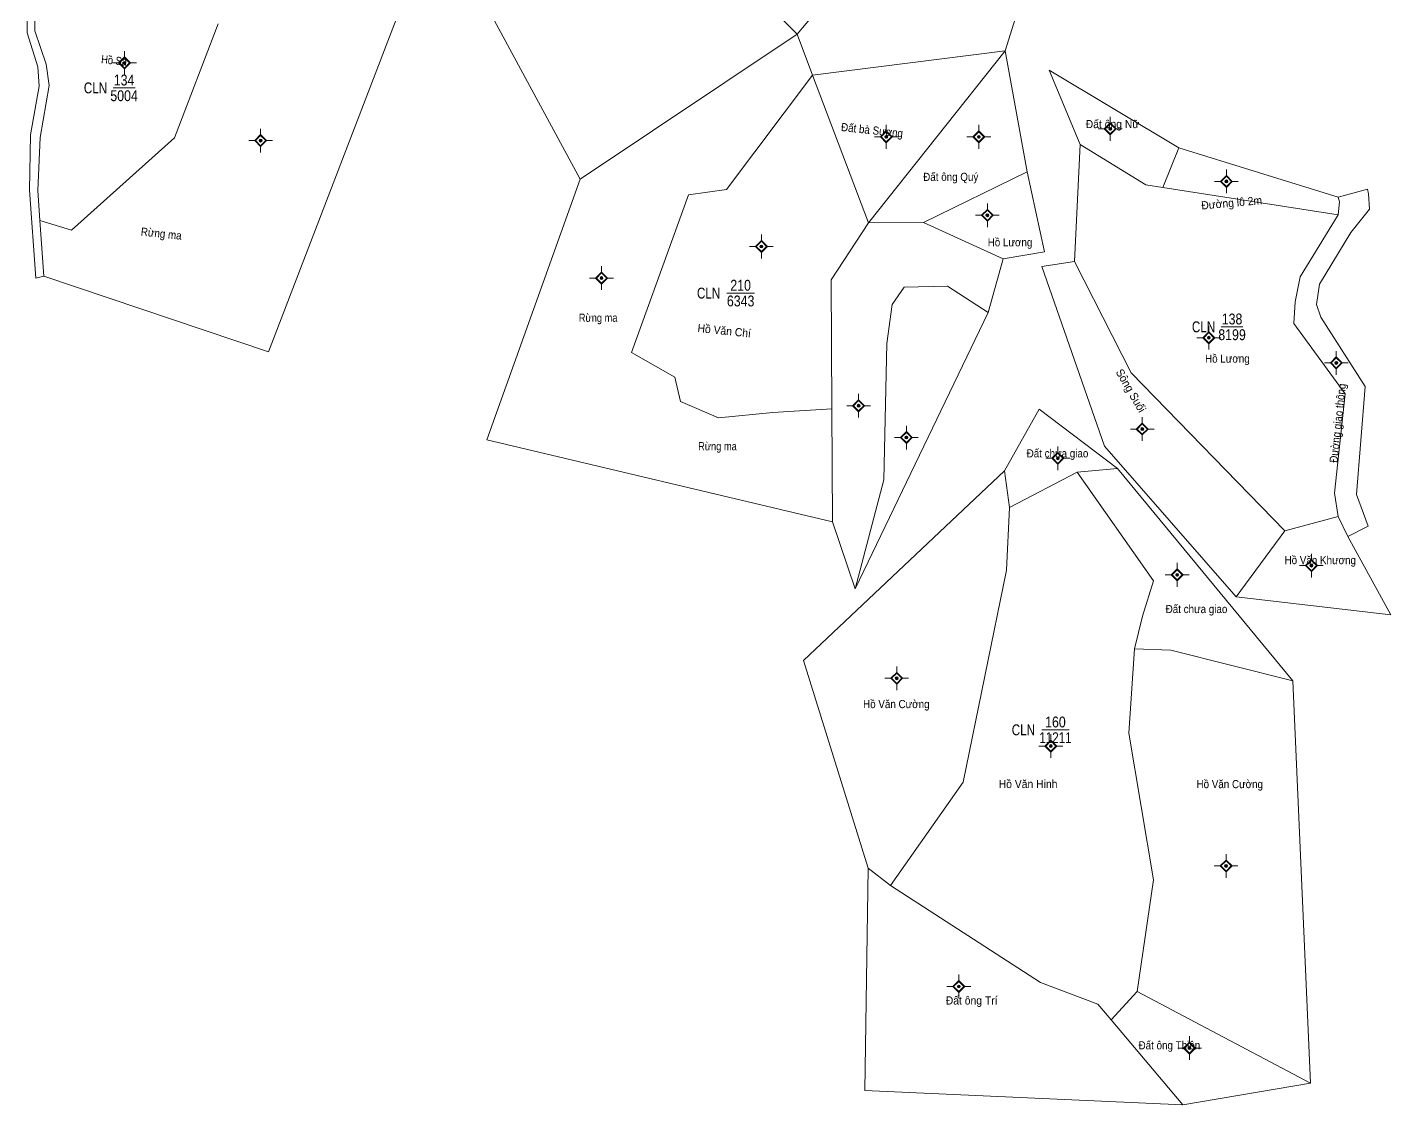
# Model space of a CAD drawing. Header units: metres. Extents: x 533011 to 534111, y 1848012 to 1848826.
# Drawn here: x 533152 to 533653, y 1848012 to 1848409 of the extents above; entities that cross this region are included whole.
import ezdxf
from ezdxf.enums import TextEntityAlignment as Align

# ---------------------------------------------------------------- set-up
doc = ezdxf.new("R2010")
doc.units = ezdxf.units.M
doc.header["$LTSCALE"] = 1.2
for name, color, linetype, lineweight in [('11', 7, 'Continuous', 13), ('6', 7, 'Continuous', 13), ('7', 7, 'Continuous', 13)]:
    doc.layers.add(name, color=color, linetype=linetype, lineweight=lineweight)
for name, color, linetype in [('2', 7, 'Continuous'), ('3', 7, 'Continuous'), ('4', 7, 'Continuous'), ('5', 7, 'Continuous')]:
    doc.layers.add(name, color=color, linetype=linetype)

msp = doc.modelspace()

# ---------------------------------------------------------------- hatches: boundary and pattern name
at = {"layer": '11'}
for points in [[(533188.084, 1848395.58, 1), (533187.034, 1848395.58, 1)], [(533188.009, 1848395.58, 1), (533187.109, 1848395.58, 1)], [(533550.654, 1848371.34, 1), (533549.604, 1848371.34, 1)], [(533550.579, 1848371.34, 1), (533549.679, 1848371.34, 1)], [(533238.144, 1848367, 1), (533237.094, 1848367, 1)], [(533238.069, 1848367, 1), (533237.169, 1848367, 1)], [(533468.274, 1848368.4, 1), (533467.224, 1848368.4, 1)], [(533468.199, 1848368.4, 1), (533467.299, 1848368.4, 1)], [(533502.294, 1848368.4, 1), (533501.244, 1848368.4, 1)], [(533502.219, 1848368.4, 1), (533501.319, 1848368.4, 1)], [(533593.344, 1848351.98, 1), (533592.294, 1848351.98, 1)], [(533593.269, 1848351.98, 1), (533592.369, 1848351.98, 1)], [(533505.434, 1848339.52, 1), (533504.384, 1848339.52, 1)], [(533505.359, 1848339.52, 1), (533504.459, 1848339.52, 1)], [(533422.334, 1848328.06, 1), (533421.284, 1848328.06, 1)], [(533422.259, 1848328.06, 1), (533421.359, 1848328.06, 1)], [(533363.544, 1848316.42, 1), (533362.494, 1848316.42, 1)], [(533363.469, 1848316.42, 1), (533362.569, 1848316.42, 1)], [(533586.904, 1848294.47, 1), (533585.854, 1848294.47, 1)], [(533586.829, 1848294.47, 1), (533585.929, 1848294.47, 1)], [(533633.794, 1848285.2, 1), (533632.744, 1848285.2, 1)], [(533633.719, 1848285.2, 1), (533632.819, 1848285.2, 1)], [(533458.074, 1848269.45, 1), (533457.024, 1848269.45, 1)], [(533457.999, 1848269.45, 1), (533457.099, 1848269.45, 1)], [(533475.644, 1848257.75, 1), (533474.594, 1848257.75, 1)], [(533475.569, 1848257.75, 1), (533474.669, 1848257.75, 1)], [(533562.414, 1848260.88, 1), (533561.364, 1848260.88, 1)], [(533562.339, 1848260.88, 1), (533561.439, 1848260.88, 1)], [(533531.364, 1848250.11, 1), (533530.314, 1848250.11, 1)], [(533531.289, 1848250.11, 1), (533530.389, 1848250.11, 1)], [(533575.254, 1848207.26, 1), (533574.204, 1848207.26, 1)], [(533575.179, 1848207.26, 1), (533574.279, 1848207.26, 1)], [(533624.624, 1848210.63, 1), (533623.574, 1848210.63, 1)], [(533624.549, 1848210.63, 1), (533623.649, 1848210.63, 1)], [(533472.094, 1848169.18, 1), (533471.044, 1848169.18, 1)], [(533472.019, 1848169.18, 1), (533471.119, 1848169.18, 1)], [(533528.774, 1848144.24, 1), (533527.724, 1848144.24, 1)], [(533528.699, 1848144.24, 1), (533527.799, 1848144.24, 1)], [(533593.234, 1848100.13, 1), (533592.184, 1848100.13, 1)], [(533593.159, 1848100.13, 1), (533592.259, 1848100.13, 1)], [(533494.924, 1848055.79, 1), (533493.874, 1848055.79, 1)], [(533494.849, 1848055.79, 1), (533493.949, 1848055.79, 1)], [(533579.814, 1848033.14, 1), (533578.764, 1848033.14, 1)], [(533579.739, 1848033.14, 1), (533578.839, 1848033.14, 1)]]:
    msp.add_hatch(color=256, dxfattribs=at).paths.add_polyline_path(points)

# ---------------------------------------------------------------- linework, layer by layer
for p, q in [((533187.56, 1848399.96), (533187.56, 1848397.77)), ((533187.56, 1848399.33), (533187.56, 1848397.46)), ((533185.37, 1848395.58), (533183.19, 1848395.58)), ((533185.69, 1848395.58), (533183.81, 1848395.58)), ((533187.56, 1848393.7), (533187.56, 1848391.83)), ((533187.56, 1848393.39), (533187.56, 1848391.2)), ((533191.31, 1848395.58), (533189.44, 1848395.58)), ((533191.94, 1848395.58), (533189.75, 1848395.58)), ((533467.75, 1848372.78), (533467.75, 1848370.59)), ((533467.75, 1848372.15), (533467.75, 1848370.28)), ((533501.77, 1848372.78), (533501.77, 1848370.59)), ((533501.77, 1848372.15), (533501.77, 1848370.28)), ((533550.13, 1848375.72), (533550.13, 1848373.53)), ((533550.13, 1848375.09), (533550.13, 1848373.22)), ((533235.43, 1848367), (533233.24, 1848367)), ((533235.74, 1848367), (533233.87, 1848367)), ((533237.62, 1848371.38), (533237.62, 1848369.19)), ((533237.62, 1848370.75), (533237.62, 1848368.88)), ((533241.37, 1848367), (533239.5, 1848367)), ((533242, 1848367), (533239.81, 1848367)), ((533465.56, 1848368.4), (533463.38, 1848368.4)), ((533465.88, 1848368.4), (533464, 1848368.4)), ((533471.5, 1848368.4), (533469.62, 1848368.4)), ((533472.12, 1848368.4), (533469.94, 1848368.4)), ((533499.58, 1848368.4), (533497.4, 1848368.4)), ((533499.9, 1848368.4), (533498.02, 1848368.4)), ((533505.52, 1848368.4), (533503.64, 1848368.4)), ((533506.14, 1848368.4), (533503.96, 1848368.4)), ((533547.94, 1848371.34), (533545.76, 1848371.34)), ((533548.26, 1848371.34), (533546.38, 1848371.34)), ((533550.13, 1848369.46), (533550.13, 1848367.59)), ((533550.13, 1848369.15), (533550.13, 1848366.96)), ((533553.88, 1848371.34), (533552, 1848371.34)), ((533554.5, 1848371.34), (533552.32, 1848371.34)), ((533237.62, 1848365.12), (533237.62, 1848363.25)), ((533237.62, 1848364.81), (533237.62, 1848362.62)), ((533467.75, 1848366.52), (533467.75, 1848364.65)), ((533467.75, 1848366.21), (533467.75, 1848364.02)), ((533501.77, 1848366.52), (533501.77, 1848364.65)), ((533501.77, 1848366.21), (533501.77, 1848364.02)), ((533590.63, 1848351.98), (533588.44, 1848351.98)), ((533590.94, 1848351.98), (533589.07, 1848351.98)), ((533592.82, 1848356.36), (533592.82, 1848354.17)), ((533592.82, 1848355.73), (533592.82, 1848353.86)), ((533596.57, 1848351.98), (533594.69, 1848351.98)), ((533597.19, 1848351.98), (533595.01, 1848351.98)), ((533592.82, 1848350.1), (533592.82, 1848348.23)), ((533592.82, 1848349.79), (533592.82, 1848347.6)), ((533504.91, 1848343.9), (533504.91, 1848341.71)), ((533504.91, 1848343.27), (533504.91, 1848341.4)), ((533502.72, 1848339.52), (533500.54, 1848339.52)), ((533503.04, 1848339.52), (533501.16, 1848339.52)), ((533504.91, 1848337.64), (533504.91, 1848335.77)), ((533504.91, 1848337.33), (533504.91, 1848335.14)), ((533508.66, 1848339.52), (533506.78, 1848339.52)), ((533509.28, 1848339.52), (533507.1, 1848339.52)), ((533421.81, 1848332.44), (533421.81, 1848330.25)), ((533421.81, 1848331.81), (533421.81, 1848329.94)), ((533419.62, 1848328.06), (533417.44, 1848328.06)), ((533419.94, 1848328.06), (533418.06, 1848328.06)), ((533425.56, 1848328.06), (533423.69, 1848328.06)), ((533426.19, 1848328.06), (533424, 1848328.06)), ((533421.81, 1848326.18), (533421.81, 1848324.31)), ((533421.81, 1848325.87), (533421.81, 1848323.68)), ((533363.02, 1848320.8), (533363.02, 1848318.61)), ((533363.02, 1848320.17), (533363.02, 1848318.3)), ((533360.83, 1848316.42), (533358.64, 1848316.42)), ((533361.14, 1848316.42), (533359.27, 1848316.42)), ((533363.02, 1848314.54), (533363.02, 1848312.67)), ((533363.02, 1848314.23), (533363.02, 1848312.04)), ((533366.77, 1848316.42), (533364.9, 1848316.42)), ((533367.4, 1848316.42), (533365.21, 1848316.42)), ((533586.38, 1848298.84), (533586.38, 1848296.66)), ((533586.38, 1848298.22), (533586.38, 1848296.34)), ((533584.19, 1848294.47), (533582, 1848294.47)), ((533584.5, 1848294.47), (533582.63, 1848294.47)), ((533586.38, 1848292.6), (533586.38, 1848290.72)), ((533586.38, 1848292.28), (533586.38, 1848290.1)), ((533590.13, 1848294.47), (533588.26, 1848294.47)), ((533590.76, 1848294.47), (533588.57, 1848294.47)), ((533633.27, 1848289.58), (533633.27, 1848287.39)), ((533633.27, 1848288.95), (533633.27, 1848287.08)), ((533631.08, 1848285.2), (533628.9, 1848285.2)), ((533631.4, 1848285.2), (533629.52, 1848285.2)), ((533633.27, 1848283.32), (533633.27, 1848281.45)), ((533633.27, 1848283.01), (533633.27, 1848280.82)), ((533637.02, 1848285.2), (533635.14, 1848285.2)), ((533637.64, 1848285.2), (533635.46, 1848285.2)), ((533457.55, 1848273.82), (533457.55, 1848271.64)), ((533457.55, 1848273.2), (533457.55, 1848271.32)), ((533455.36, 1848269.45), (533453.18, 1848269.45)), ((533455.68, 1848269.45), (533453.8, 1848269.45)), ((533457.55, 1848267.58), (533457.55, 1848265.7)), ((533457.55, 1848267.26), (533457.55, 1848265.08)), ((533461.3, 1848269.45), (533459.43, 1848269.45)), ((533461.93, 1848269.45), (533459.74, 1848269.45)), ((533475.12, 1848262.12), (533475.12, 1848259.94)), ((533475.12, 1848261.5), (533475.12, 1848259.62)), ((533561.89, 1848265.26), (533561.89, 1848263.07)), ((533561.89, 1848264.63), (533561.89, 1848262.76)), ((533472.93, 1848257.75), (533470.74, 1848257.75)), ((533473.24, 1848257.75), (533471.37, 1848257.75)), ((533478.87, 1848257.75), (533477, 1848257.75)), ((533479.5, 1848257.75), (533477.31, 1848257.75)), ((533559.7, 1848260.88), (533557.52, 1848260.88)), ((533560.02, 1848260.88), (533558.14, 1848260.88)), ((533561.89, 1848259), (533561.89, 1848257.13)), ((533561.89, 1848258.69), (533561.89, 1848256.5)), ((533565.64, 1848260.88), (533563.76, 1848260.88)), ((533566.26, 1848260.88), (533564.08, 1848260.88)), ((533475.12, 1848255.88), (533475.12, 1848254)), ((533475.12, 1848255.56), (533475.12, 1848253.38)), ((533530.84, 1848254.48), (533530.84, 1848252.3)), ((533530.84, 1848253.86), (533530.84, 1848251.98)), ((533528.65, 1848250.11), (533526.46, 1848250.11)), ((533528.96, 1848250.11), (533527.09, 1848250.11)), ((533530.84, 1848248.24), (533530.84, 1848246.36)), ((533530.84, 1848247.92), (533530.84, 1848245.74)), ((533534.59, 1848250.11), (533532.72, 1848250.11)), ((533535.22, 1848250.11), (533533.03, 1848250.11)), ((533574.73, 1848211.64), (533574.73, 1848209.45)), ((533624.1, 1848215), (533624.1, 1848212.82)), ((533624.1, 1848214.38), (533624.1, 1848212.5)), ((533572.54, 1848207.26), (533570.36, 1848207.26)), ((533572.86, 1848207.26), (533570.98, 1848207.26)), ((533574.73, 1848211.01), (533574.73, 1848209.14)), ((533578.48, 1848207.26), (533576.6, 1848207.26)), ((533579.1, 1848207.26), (533576.92, 1848207.26)), ((533621.91, 1848210.63), (533619.72, 1848210.63)), ((533622.22, 1848210.63), (533620.35, 1848210.63)), ((533624.1, 1848208.76), (533624.1, 1848206.88)), ((533624.1, 1848208.44), (533624.1, 1848206.26)), ((533627.85, 1848210.63), (533625.98, 1848210.63)), ((533628.48, 1848210.63), (533626.29, 1848210.63)), ((533574.73, 1848205.38), (533574.73, 1848203.51)), ((533574.73, 1848205.07), (533574.73, 1848202.88)), ((533471.57, 1848173.56), (533471.57, 1848171.37)), ((533471.57, 1848172.93), (533471.57, 1848171.06)), ((533469.38, 1848169.18), (533467.19, 1848169.18)), ((533469.69, 1848169.18), (533467.82, 1848169.18)), ((533471.57, 1848167.3), (533471.57, 1848165.43)), ((533471.57, 1848166.99), (533471.57, 1848164.8)), ((533475.32, 1848169.18), (533473.44, 1848169.18)), ((533475.94, 1848169.18), (533473.76, 1848169.18)), ((533528.25, 1848148.62), (533528.25, 1848146.43)), ((533528.25, 1848147.99), (533528.25, 1848146.12)), ((533526.06, 1848144.24), (533523.88, 1848144.24)), ((533526.38, 1848144.24), (533524.5, 1848144.24)), ((533528.25, 1848142.36), (533528.25, 1848140.49)), ((533528.25, 1848142.05), (533528.25, 1848139.86)), ((533532, 1848144.24), (533530.12, 1848144.24)), ((533532.62, 1848144.24), (533530.44, 1848144.24)), ((533592.71, 1848104.5), (533592.71, 1848102.32)), ((533592.71, 1848103.88), (533592.71, 1848102)), ((533590.52, 1848100.13), (533588.34, 1848100.13)), ((533590.84, 1848100.13), (533588.96, 1848100.13)), ((533592.71, 1848098.26), (533592.71, 1848096.38)), ((533592.71, 1848097.94), (533592.71, 1848095.76)), ((533596.46, 1848100.13), (533594.58, 1848100.13)), ((533597.08, 1848100.13), (533594.9, 1848100.13)), ((533494.4, 1848060.16), (533494.4, 1848057.98)), ((533494.4, 1848059.54), (533494.4, 1848057.66)), ((533492.21, 1848055.79), (533490.02, 1848055.79)), ((533492.52, 1848055.79), (533490.65, 1848055.79)), ((533494.4, 1848053.92), (533494.4, 1848052.04)), ((533494.4, 1848053.6), (533494.4, 1848051.42)), ((533498.15, 1848055.79), (533496.28, 1848055.79)), ((533498.78, 1848055.79), (533496.59, 1848055.79)), ((533579.29, 1848037.52), (533579.29, 1848035.33)), ((533579.29, 1848036.89), (533579.29, 1848035.02)), ((533577.1, 1848033.14), (533574.92, 1848033.14)), ((533577.42, 1848033.14), (533575.54, 1848033.14)), ((533579.29, 1848031.26), (533579.29, 1848029.39)), ((533579.29, 1848030.95), (533579.29, 1848028.76)), ((533583.04, 1848033.14), (533581.16, 1848033.14)), ((533583.66, 1848033.14), (533581.48, 1848033.14))]:
    msp.add_line(p, q, dxfattribs=at)
for points in [[(533187.56, 1848397.77), (533185.37, 1848395.58), (533187.56, 1848393.39), (533189.75, 1848395.58)], [(533187.56, 1848397.46), (533185.69, 1848395.58), (533187.56, 1848393.7), (533189.44, 1848395.58)], [(533550.13, 1848373.53), (533547.94, 1848371.34), (533550.13, 1848369.15), (533552.32, 1848371.34)], [(533550.13, 1848373.22), (533548.26, 1848371.34), (533550.13, 1848369.46), (533552, 1848371.34)], [(533237.62, 1848369.19), (533235.43, 1848367), (533237.62, 1848364.81), (533239.81, 1848367)], [(533237.62, 1848368.88), (533235.74, 1848367), (533237.62, 1848365.12), (533239.5, 1848367)], [(533467.75, 1848370.59), (533465.56, 1848368.4), (533467.75, 1848366.21), (533469.94, 1848368.4)], [(533467.75, 1848370.28), (533465.88, 1848368.4), (533467.75, 1848366.52), (533469.62, 1848368.4)], [(533501.77, 1848370.59), (533499.58, 1848368.4), (533501.77, 1848366.21), (533503.96, 1848368.4)], [(533501.77, 1848370.28), (533499.9, 1848368.4), (533501.77, 1848366.52), (533503.64, 1848368.4)], [(533592.82, 1848354.17), (533590.63, 1848351.98), (533592.82, 1848349.79), (533595.01, 1848351.98)], [(533592.82, 1848353.86), (533590.94, 1848351.98), (533592.82, 1848350.1), (533594.69, 1848351.98)], [(533504.91, 1848341.71), (533502.72, 1848339.52), (533504.91, 1848337.33), (533507.1, 1848339.52)], [(533504.91, 1848341.4), (533503.04, 1848339.52), (533504.91, 1848337.64), (533506.78, 1848339.52)], [(533421.81, 1848330.25), (533419.62, 1848328.06), (533421.81, 1848325.87), (533424, 1848328.06)], [(533421.81, 1848329.94), (533419.94, 1848328.06), (533421.81, 1848326.18), (533423.69, 1848328.06)], [(533363.02, 1848318.61), (533360.83, 1848316.42), (533363.02, 1848314.23), (533365.21, 1848316.42)], [(533363.02, 1848318.3), (533361.14, 1848316.42), (533363.02, 1848314.54), (533364.9, 1848316.42)], [(533586.38, 1848296.66), (533584.19, 1848294.47), (533586.38, 1848292.28), (533588.57, 1848294.47)], [(533586.38, 1848296.34), (533584.5, 1848294.47), (533586.38, 1848292.6), (533588.26, 1848294.47)], [(533633.27, 1848287.39), (533631.08, 1848285.2), (533633.27, 1848283.01), (533635.46, 1848285.2)], [(533633.27, 1848287.08), (533631.4, 1848285.2), (533633.27, 1848283.32), (533635.14, 1848285.2)], [(533457.55, 1848271.64), (533455.36, 1848269.45), (533457.55, 1848267.26), (533459.74, 1848269.45)], [(533457.55, 1848271.32), (533455.68, 1848269.45), (533457.55, 1848267.58), (533459.43, 1848269.45)], [(533561.89, 1848263.07), (533559.7, 1848260.88), (533561.89, 1848258.69), (533564.08, 1848260.88)], [(533561.89, 1848262.76), (533560.02, 1848260.88), (533561.89, 1848259), (533563.76, 1848260.88)], [(533475.12, 1848259.94), (533472.93, 1848257.75), (533475.12, 1848255.56), (533477.31, 1848257.75)], [(533475.12, 1848259.62), (533473.24, 1848257.75), (533475.12, 1848255.88), (533477, 1848257.75)], [(533530.84, 1848252.3), (533528.65, 1848250.11), (533530.84, 1848247.92), (533533.03, 1848250.11)], [(533530.84, 1848251.98), (533528.96, 1848250.11), (533530.84, 1848248.24), (533532.72, 1848250.11)], [(533624.1, 1848212.82), (533621.91, 1848210.63), (533624.1, 1848208.44), (533626.29, 1848210.63)], [(533624.1, 1848212.5), (533622.22, 1848210.63), (533624.1, 1848208.76), (533625.98, 1848210.63)], [(533574.73, 1848209.45), (533572.54, 1848207.26), (533574.73, 1848205.07), (533576.92, 1848207.26)], [(533574.73, 1848209.14), (533572.86, 1848207.26), (533574.73, 1848205.38), (533576.6, 1848207.26)], [(533471.57, 1848171.37), (533469.38, 1848169.18), (533471.57, 1848166.99), (533473.76, 1848169.18)], [(533471.57, 1848171.06), (533469.69, 1848169.18), (533471.57, 1848167.3), (533473.44, 1848169.18)], [(533528.25, 1848146.43), (533526.06, 1848144.24), (533528.25, 1848142.05), (533530.44, 1848144.24)], [(533528.25, 1848146.12), (533526.38, 1848144.24), (533528.25, 1848142.36), (533530.12, 1848144.24)], [(533592.71, 1848102.32), (533590.52, 1848100.13), (533592.71, 1848097.94), (533594.9, 1848100.13)], [(533592.71, 1848102), (533590.84, 1848100.13), (533592.71, 1848098.26), (533594.58, 1848100.13)], [(533494.4, 1848057.98), (533492.21, 1848055.79), (533494.4, 1848053.6), (533496.59, 1848055.79)], [(533494.4, 1848057.66), (533492.52, 1848055.79), (533494.4, 1848053.92), (533496.28, 1848055.79)], [(533579.29, 1848035.33), (533577.1, 1848033.14), (533579.29, 1848030.95), (533581.48, 1848033.14)], [(533579.29, 1848035.02), (533577.42, 1848033.14), (533579.29, 1848031.26), (533581.16, 1848033.14)]]:
    msp.add_lwpolyline(points, close=True, dxfattribs=at)
for centre, radius in [((533187.559, 1848395.58), 0.525), ((533187.559, 1848395.58), 0.45), ((533550.129, 1848371.34), 0.525), ((533550.129, 1848371.34), 0.45), ((533237.619, 1848367), 0.525), ((533237.619, 1848367), 0.45), ((533467.749, 1848368.4), 0.525), ((533467.749, 1848368.4), 0.45), ((533501.769, 1848368.4), 0.525), ((533501.769, 1848368.4), 0.45), ((533592.819, 1848351.98), 0.525), ((533592.819, 1848351.98), 0.45), ((533504.909, 1848339.52), 0.525), ((533504.909, 1848339.52), 0.45), ((533421.809, 1848328.06), 0.525), ((533421.809, 1848328.06), 0.45), ((533363.019, 1848316.42), 0.525), ((533363.019, 1848316.42), 0.45), ((533586.379, 1848294.47), 0.525), ((533586.379, 1848294.47), 0.45), ((533633.269, 1848285.2), 0.525), ((533633.269, 1848285.2), 0.45), ((533457.549, 1848269.45), 0.525), ((533457.549, 1848269.45), 0.45), ((533475.119, 1848257.75), 0.525), ((533475.119, 1848257.75), 0.45), ((533561.889, 1848260.88), 0.525), ((533561.889, 1848260.88), 0.45), ((533530.839, 1848250.11), 0.525), ((533530.839, 1848250.11), 0.45), ((533574.729, 1848207.26), 0.525), ((533574.729, 1848207.26), 0.45), ((533624.099, 1848210.63), 0.525), ((533624.099, 1848210.63), 0.45), ((533471.569, 1848169.18), 0.525), ((533471.569, 1848169.18), 0.45), ((533528.249, 1848144.24), 0.525), ((533528.249, 1848144.24), 0.45), ((533592.709, 1848100.13), 0.525), ((533592.709, 1848100.13), 0.45), ((533494.399, 1848055.79), 0.525), ((533494.399, 1848055.79), 0.45), ((533579.289, 1848033.14), 0.525), ((533579.289, 1848033.14), 0.45)]:
    msp.add_circle(centre, radius, dxfattribs=at)
at = {"layer": '6'}
for p, q in [((533389.13, 1848452.24), (533434.93, 1848406.13)), ((533355.13, 1848352.82), (533434.93, 1848406.13)), ((533511.49, 1848400.08), (533461.16, 1848336.73)), ((533539.05, 1848365.53), (533527.71, 1848392.89)), ((533539.05, 1848365.53), (533536.92, 1848322.56)), ((533569.43, 1848349.79), (533575.37, 1848364.3)), ((533633.9, 1848339.66), (533569.43, 1848349.79)), ((533157.83, 1848317.18), (533156.39, 1848337.63)), ((533505.22, 1848303.79), (533510.69, 1848323.48)), ((533536.92, 1848322.56), (533524.99, 1848320.65)), ((533157.83, 1848317.18), (533155, 1848316.38)), ((533505.22, 1848303.79), (533456.33, 1848202.04)), ((533447.94, 1848226.72), (533447.71, 1848268.37)), ((533513, 1848232), (533511.26, 1848245.47)), ((533513, 1848232), (533538, 1848245)), ((533552.82, 1848246.31), (533538, 1848245)), ((533447.94, 1848226.72), (533456.33, 1848202.04)), ((533614.34, 1848223.42), (533633.97, 1848228.74)), ((533633.97, 1848228.74), (533637.47, 1848221.31)), ((533614.34, 1848223.42), (533596.42, 1848199.21)), ((533644.97, 1848225.18), (533637.47, 1848221.31)), ((533559, 1848180), (533572.43, 1848179.5)), ((533469.24, 1848092.89), (533461.1, 1848099.3)), ((533560, 1848054), (533550.44, 1848043.48)), ((533623.8, 1848020.26), (533576.76, 1848012.29))]:
    msp.add_line(p, q, dxfattribs=at)
for points in [[(533401.58, 1848557.13), (533312.27, 1848432.28), (533355.13, 1848352.82)], [(533155, 1848316.38), (533152.63, 1848348.71), (533152.95, 1848369.12), (533156.13, 1848387), (533155.68, 1848394.1), (533151.79, 1848406.7), (533151.87, 1848420.05), (533161.68, 1848447.26), (533162.56, 1848457.74), (533163.53, 1848466.71), (533168.77, 1848480.98)], [(533166.59, 1848457.16), (533164.71, 1848446.13), (533154.6, 1848418.96), (533154.55, 1848407.39)], [(533530.09, 1848459.79), (533511.49, 1848400.08), (533440.6, 1848391.13)], [(533434.93, 1848406.13), (533464.76, 1848441.54), (533478.38, 1848427.36)], [(533293.37, 1848426.98), (533240.56, 1848289.3), (533157.83, 1848317.18)], [(533156.39, 1848337.63), (533155.62, 1848348.6), (533156.54, 1848368.15), (533159.8, 1848387.25), (533158.78, 1848395.13), (533154.55, 1848407.39)], [(533222, 1848410), (533206, 1848368), (533168, 1848334), (533156.39, 1848337.63)], [(533434.93, 1848406.13), (533440.6, 1848391.13), (533461.16, 1848336.73)], [(533481.39, 1848336.86), (533519.55, 1848355.56), (533511.49, 1848400.08)], [(533527.71, 1848392.89), (533575.37, 1848364.3), (533633.94, 1848346.24), (533644.72, 1848349.1)], [(533447.71, 1848268.37), (533426, 1848267), (533406, 1848265), (533392, 1848271), (533390, 1848280), (533374, 1848289), (533395, 1848347), (533409, 1848349), (533440.6, 1848391.13)], [(533569.43, 1848349.79), (533563.19, 1848350.77), (533539.05, 1848365.53)], [(533355.13, 1848352.82), (533320.84, 1848256.92), (533447.94, 1848226.72)], [(533519.55, 1848355.56), (533525.89, 1848326.1), (533510.69, 1848323.48)], [(533644.72, 1848349.1), (533645.16, 1848347.4), (533645.48, 1848341.8), (533638.62, 1848333.13), (533627.1, 1848314.22), (533625.99, 1848306.67), (533627.6, 1848302.03), (533643.84, 1848276.5), (533640.7, 1848236.84), (533644.97, 1848225.18)], [(533633.94, 1848346.24), (533634.41, 1848344.47), (533633.9, 1848339.66)], [(533447.71, 1848268.37), (533447.44, 1848315.77), (533461.16, 1848336.73)], [(533461.16, 1848336.73), (533481.39, 1848336.86), (533510.69, 1848323.48)], [(533633.9, 1848339.66), (533620.02, 1848316.9), (533618.08, 1848307.62), (533617.63, 1848299.76), (533636.5, 1848273.89), (533632.59, 1848237.27), (533633.97, 1848228.74)], [(533536.92, 1848322.56), (533557.87, 1848281.6), (533614.34, 1848223.42)], [(533596.42, 1848199.21), (533548.02, 1848254.53), (533524.99, 1848320.65)], [(533456.33, 1848202.04), (533466.79, 1848242.2), (533467.94, 1848292.37), (533469.87, 1848306.68), (533474.36, 1848313.02), (533490.3, 1848313.46), (533505.22, 1848303.79)], [(533511.26, 1848245.47), (533524.02, 1848268.23), (533552.82, 1848246.31)], [(533461.1, 1848099.3), (533437.27, 1848175.75), (533511.26, 1848245.47)], [(533538, 1848245), (533566, 1848205), (533562, 1848192), (533559, 1848180)], [(533552.82, 1848246.31), (533617.28, 1848168.22), (533572.43, 1848179.5)], [(533469.24, 1848092.89), (533496, 1848131), (533512, 1848209), (533513, 1848232)], [(533637.47, 1848221.31), (533653.28, 1848192.53), (533596.42, 1848199.21)], [(533559, 1848180), (533557, 1848149), (533566, 1848095), (533560, 1848054)], [(533617.28, 1848168.22), (533623.8, 1848020.26), (533560, 1848054)], [(533576.76, 1848012.29), (533459.9, 1848017.52), (533461.1, 1848099.3)], [(533469.24, 1848092.89), (533524.48, 1848057.25), (533545.5, 1848049.34)], [(533576.76, 1848012.29), (533550.44, 1848043.48), (533545.5, 1848049.34)]]:
    msp.add_lwpolyline(points, dxfattribs=at)
at = {"layer": '7'}
for p, q in [((533183.37, 1848386.39), (533191.46, 1848386.39)), ((533409.12, 1848310.89), (533419.24, 1848310.89)), ((533590.91, 1848298.48), (533598.94, 1848298.48)), ((533524.9, 1848150.21), (533535.02, 1848150.21))]:
    msp.add_line(p, q, dxfattribs=at)

# ---------------------------------------------------------------- texts
at = {"layer": '2'}
for s, rotation, width, p in [('Hồ Sã', 354, 0.85, (533183.568, 1848394.983)), ('Đất bà Sương', 354, 0.9, (533462.358, 1848369.347)), ('Đường lô 2m', 5.08, 0.95, (533594.892, 1848342.616)), ('Rừng ma', 354, 0.9, (533200.933, 1848331.286)), ('Hồ Văn Chí', 354, 0.95, (533408.003, 1848295.566)), ('Sông Suối', 299.982, 0.95, (533556.406, 1848274.255)), ('Đường giao thông', 83.905, 0.9, (533635.244, 1848262.901))]:
    msp.add_text(s, height=3, rotation=rotation, dxfattribs=dict(at, width=width)).set_placement(p, align=Align.CENTER)
for s, width, p in [('Đất ông Nữ', 0.95, (533550.94, 1848371.58)), ('Đất ông Quý', 0.9, (533491.46, 1848352.15)), ('Hồ Lương', 0.9, (533513.255, 1848328.08)), ('Rừng ma', 0.85, (533361.765, 1848300.33)), ('Hồ Lương', 0.9, (533593.205, 1848285.3)), ('Rừng ma', 0.85, (533405.645, 1848253.07)), ('Đất chưa giao', 0.9, (533530.72, 1848250.44)), ('Hồ Văn Khương', 0.9, (533627.36, 1848211.16)), ('Đất chưa giao', 0.9, (533581.85, 1848193.17)), ('Hồ Văn Cường', 0.9, (533471.435, 1848158.2)), ('Hồ Văn Hinh', 0.95, (533519.895, 1848128.79)), ('Hồ Văn Cường', 0.9, (533594.075, 1848128.76)), ('Đất ông Trí', 0.95, (533499.15, 1848049.15)), ('Đất ông Thiên', 0.9, (533571.87, 1848032.66))]:
    msp.add_text(s, height=3, dxfattribs=dict(at, width=width)).set_placement(p, align=Align.CENTER)
at = {"layer": '3', "width": 0.8}
for p in [(533182.35, 1848384.39), (533407.86, 1848308.89), (533589.91, 1848296.48), (533523.64, 1848148.21)]:
    msp.add_text('CLN ', height=4, dxfattribs=at).set_placement(p, align=Align.RIGHT)
at = {"layer": '4', "width": 0.85}
for s, p in [('134', (533187.395, 1848387.28)), ('210', (533414.175, 1848311.78)), ('138', (533594.915, 1848299.37)), ('160', (533529.955, 1848151.1))]:
    msp.add_text(s, height=4, dxfattribs=at).set_placement(p, align=Align.CENTER)
at = {"layer": '5'}
for s, width, p in [('5004', 0.85, (533187.395, 1848381.5)), ('6343', 0.85, (533414.175, 1848306)), ('8199', 0.85, (533594.915, 1848293.59)), ('11211', 0.8, (533529.965, 1848145.32))]:
    msp.add_text(s, height=4, dxfattribs=dict(at, width=width)).set_placement(p, align=Align.CENTER)

doc.saveas('drawing.dxf')
